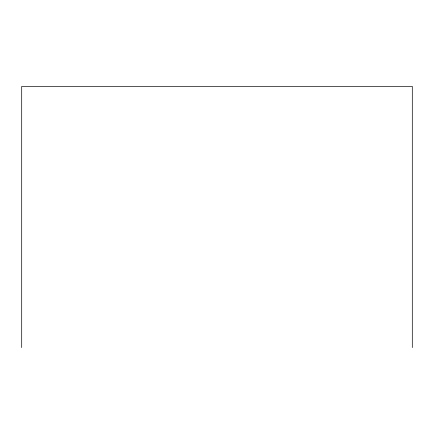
<?xml version="1.0" encoding="UTF-8"?>
<svg xmlns="http://www.w3.org/2000/svg" width="434" height="434" viewBox="0 0 434 434"><rect width="100%" height="100%" fill="white"/><g stroke="black" fill="none" stroke-linecap="round" stroke-linejoin="round"><path stroke-width="0.65" d="M412.3 347.596L412.3 86.404L21.7 86.404L21.7 347.596"/></g></svg>
